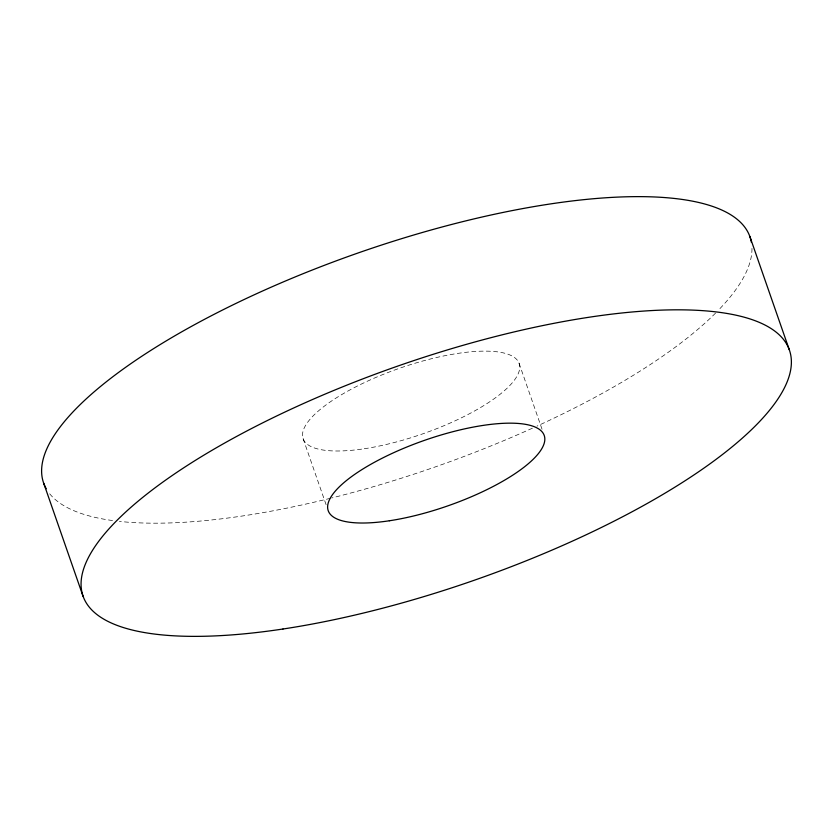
<?xml version="1.0" encoding="UTF-8"?>
<svg xmlns="http://www.w3.org/2000/svg" width="833" height="833" viewBox="0 0 833 833"><rect width="100%" height="100%" fill="white"/><g stroke="black" fill="none" stroke-linecap="round" stroke-linejoin="round"><path stroke-width="0.62" stroke-dasharray="4.17 3.12" d="M519.094 363.334L542.054 429.266M303.15 438.793L326.109 504.725M751.97 248.39A374.007 113.715 -19.2 0 1 718.015 310.594M715.599 313.052A374.007 113.715 -19.2 0 1 536.962 426.121M532.391 428.193A374.007 113.715 -19.2 0 1 331.721 497.957M330.503 498.259A374.007 113.715 -19.2 0 1 119.379 521.385M112.549 520.542A374.007 113.715 -19.2 0 1 48.918 492.792M364.271 448.748A114.371 34.778 -19.2 0 0 519.417 364.385A114.371 34.778 -19.2 0 0 349.693 390.063A114.371 34.778 -19.2 0 0 364.271 448.748"/><path stroke-width="1.25" d="M749.867 236.53L789.278 349.725M43.722 483.275L83.133 596.47M46.221 488.711A374.007 113.715 -19.2 0 1 358.159 252.951A374.007 113.715 -19.2 0 1 751.397 242.299M389.355 520.771A114.371 34.778 -19.2 0 0 544.501 436.409A114.371 34.778 -19.2 0 0 374.777 462.096A114.371 34.778 -19.2 0 0 389.355 520.771M282.981 629.009A374.007 113.715 -19.2 0 0 790.319 353.14A374.007 113.715 -19.2 0 0 235.322 437.138A374.007 113.715 -19.2 0 0 282.981 629.009"/></g></svg>
